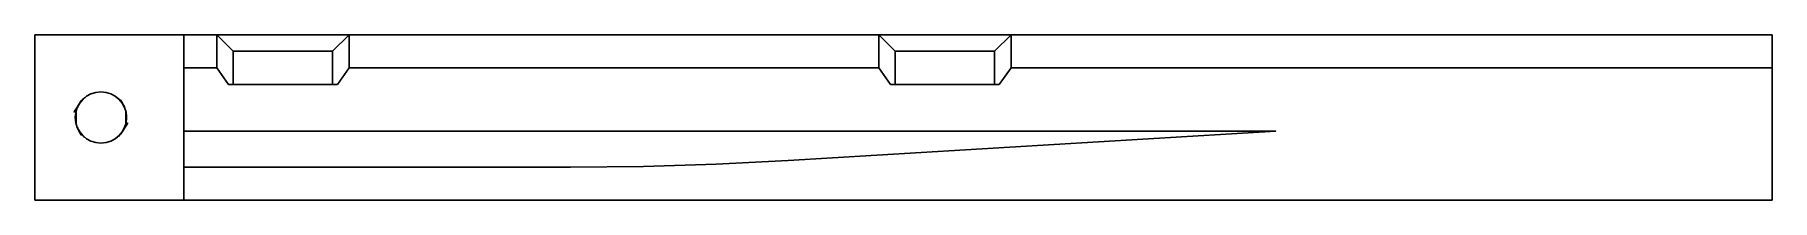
# Model space of a CAD drawing. Header units: millimetres. Extents: x 0 to 105, y -5 to 5.
import ezdxf

# ---------------------------------------------------------------- set-up
doc = ezdxf.new("R2010")
doc.units = ezdxf.units.MM

msp = doc.modelspace()

# ---------------------------------------------------------------- linework, layer by layer
at = {"color": 7, "linetype": 'Continuous', "lineweight": 25}
for p, q in [((0, 5), (11, 5)), ((0, -5), (0, 5)), ((9, 5), (9, -5)), ((51, 5), (11, 5)), ((11, 5), (11, 3)), ((12, 4), (11, 5)), ((19, 5), (18, 4)), ((19, 5), (19, 3)), ((51, 5), (51, 3)), ((105, 5), (51, 5)), ((52, 4), (51, 5)), ((59, 5), (58, 4)), ((59, 3), (59, 5)), ((105, 5), (105, -5)), ((12, 4), (12, 2)), ((12, 4), (18, 4)), ((18, 4), (18, 2)), ((52, 4), (52, 2)), ((52, 4), (58, 4)), ((58, 4), (58, 2)), ((11, 3), (9, 3)), ((11, 3), (11.71, 2)), ((18.29, 2), (19, 3)), ((51, 3), (19, 3)), ((51, 3), (51.71, 2)), ((59, 3), (58.29, 2)), ((105, 3), (59, 3)), ((2.88, 1.06), (2.9, 1.1)), ((11.71, 2), (18.29, 2)), ((58.29, 2), (51.71, 2)), ((2.5, -0.39), (2.5, 0.39)), ((2.76, 0.93), (2.82, 1)), ((5.15, 1.04), (5.17, 1.02)), ((5.26, 0.9), (5.32, 0.81)), ((5.33, 0.8), (5.35, 0.76)), ((5.39, 0.68), (5.4, 0.65)), ((5.5, 0.39), (5.5, -0.39)), ((5.53, 0.27), (5.52, 0.3)), ((2.61, -0.68), (2.6, -0.65)), ((2.74, -0.9), (2.68, -0.81)), ((2.85, -1.04), (2.83, -1.02)), ((5.24, -0.93), (5.18, -1)), ((5.35, -0.76), (5.33, -0.8)), ((5.52, -0.3), (5.53, -0.27)), ((5.12, -1.06), (5.1, -1.1)), ((0, -5), (105, -5))]:
    msp.add_line(p, q, dxfattribs=at)
at = {"color": 7, "linetype": 'Continuous', "lineweight": 25, "flags": 128}
for points in [[(2.46, 0.18), (2.46, 0.14), (2.46, 0.13)], [(2.48, 0.3), (2.47, 0.27), (2.47, 0.27)], [(2.65, 0.76), (2.66, 0.77), (2.67, 0.8)], [(2.71, 0.86), (2.73, 0.89), (2.74, 0.91)], [(5.26, 0.91), (5.27, 0.89), (5.28, 0.87)], [(5.54, 0.13), (5.54, 0.14), (5.54, 0.18)], [(2.46, -0.13), (2.46, -0.14), (2.46, -0.18)], [(2.47, -0.27), (2.47, -0.27), (2.48, -0.3)], [(2.67, -0.8), (2.66, -0.77), (2.65, -0.76)], [(2.74, -0.91), (2.73, -0.89), (2.72, -0.87)], [(5.29, -0.86), (5.27, -0.89), (5.26, -0.91)], [(9, -3), (32.38, -3), (36.78, -2.96), (41.17, -2.82), (45.53, -2.6), (75, -0.82), (9, -0.82)]]:
    msp.add_lwpolyline(points, dxfattribs=at)
at = {"color": 7, "linetype": 'Continuous', "lineweight": 25}
msp.add_circle((4, 0), 1.55, dxfattribs=at)
for points, knots in [([(2.73, 0.88), (2.73, 0.88), (2.89, 1.14), (2.81, 1.02), (2.74, 0.9)], [0, 0, 0, 0, 0.009141, 1, 1, 1, 1]), ([(2.83, 1.02), (2.85, 1.03), (2.87, 1.05), (2.88, 1.07), (2.89, 1.08)], [0, 0, 0, 0, 0.687523, 1, 1, 1, 1]), ([(2.85, 1.04), (2.85, 1.04), (2.85, 1.03), (2.86, 1.05), (2.87, 1.05)], [0, 0, 0, 0, 0.6761858, 1, 1, 1, 1]), ([(2.9, 1.09), (2.9, 1.09), (2.9, 1.09), (2.86, 1.06), (3.01, 1.19), (3, 1.18), (2.99, 1.18)], [0, 0, 0, 0, 0.167606, 0.539448, 0.79445, 1, 1, 1, 1]), ([(2.99, 1.17), (2.99, 1.18), (3.01, 1.19), (3.01, 1.19), (3, 1.19)], [0, 0, 0, 0, 0.409757, 1, 1, 1, 1]), ([(3, 1.19), (3, 1.19), (3, 1.19), (3.06, 1.23), (3.11, 1.27)], [0, 0, 0, 0, 0.172377, 1, 1, 1, 1]), ([(3.11, 1.27), (3.11, 1.27), (3.11, 1.27), (3.11, 1.27), (3.11, 1.27)], [0, 0, 0, 0, 0.842219, 1, 1, 1, 1]), ([(5, 1.19), (4.99, 1.19), (4.98, 1.2), (5.06, 1.13), (5.05, 1.14), (5.05, 1.14)], [0, 0, 0, 0, 0.348477, 0.773067, 1, 1, 1, 1]), ([(5.01, 1.17), (5.01, 1.17), (5.01, 1.17), (5.06, 1.13), (5.1, 1.1)], [0, 0, 0, 0, 0.152655, 1, 1, 1, 1]), ([(5.34, 0.78), (5.36, 0.74), (5.4, 0.66), (5.05, 1.34), (5.42, 0.63), (5.4, 0.66), (5.39, 0.68)], [0, 0, 0, 0, 0.417605, 0.912168, 0.946032, 1, 1, 1, 1]), ([(5.09, 1.1), (5.08, 1.11), (5.07, 1.12), (5.16, 1.02), (5.15, 1.03), (5.15, 1.04)], [0, 0, 0, 0, 0.418534, 0.684544, 1, 1, 1, 1]), ([(5.12, 1.06), (5.13, 1.06), (5.13, 1.06), (5.13, 1.06), (5.13, 1.05)], [0, 0, 0, 0, 0.373137, 1, 1, 1, 1]), ([(5.18, 1), (5.16, 1.03), (5.13, 1.06), (5.28, 0.88), (5.25, 0.91), (5.24, 0.93)], [0, 0, 0, 0, 0.472553, 0.625888, 1, 1, 1, 1]), ([(2.68, 0.81), (2.74, 0.91), (2.89, 1.14), (2.07, -0.15), (2.71, 0.85), (2.72, 0.87)], [0, 0, 0, 0, 0.43693, 0.988267, 1, 1, 1, 1]), ([(2.46, 0.16), (2.46, 0.15), (2.45, 0.1), (2.46, 0.21), (2.44, -0.1), (2.45, -0.04), (2.45, 0)], [0, 0, 0, 0, 0.01783, 0.099354, 0.482796, 1, 1, 1, 1]), ([(2.61, 0.68), (2.62, 0.71), (2.65, 0.77), (2.49, 0.44), (2.63, 0.73), (2.65, 0.76)], [0, 0, 0, 0, 0.412529, 0.939343, 1, 1, 1, 1]), ([(2.6, 0.67), (2.6, 0.66), (2.52, 0.51), (2.56, 0.58), (2.6, 0.65)], [0, 0, 0, 0, 0.02514, 1, 1, 1, 1]), ([(2.54, 0.53), (2.54, 0.53), (2.54, 0.53), (2.55, 0.54), (2.53, 0.5), (2.6, 0.67), (2.6, 0.66), (2.6, 0.66)], [0, 0, 0, 0, 0.000207, 0.000503, 0.304244, 0.771895, 1, 1, 1, 1]), ([(2.6, 0.65), (2.6, 0.65), (2.6, 0.66), (2.6, 0.67), (2.61, 0.68)], [0, 0, 0, 0, 0.000355, 1, 1, 1, 1]), ([(2.67, 0.79), (2.66, 0.78), (2.62, 0.71), (2.64, 0.74), (2.65, 0.76)], [0, 0, 0, 0, 0.0627678, 1, 1, 1, 1]), ([(2.65, 0.77), (2.66, 0.77), (2.7, 0.85), (2.68, 0.81), (2.66, 0.78)], [0, 0, 0, 0, 0.0318, 1, 1, 1, 1]), ([(2.74, 0.9), (2.74, 0.9), (2.73, 0.89), (2.72, 0.88), (2.72, 0.87)], [0, 0, 0, 0, 0.403851, 1, 1, 1, 1]), ([(5.32, -0.81), (5.26, -0.91), (5.11, -1.14), (5.93, 0.15), (5.29, -0.85), (5.28, -0.87)], [0, 0, 0, 0, 0.436918, 0.988296, 1, 1, 1, 1]), ([(5.27, 0.88), (5.27, 0.88), (5.27, 0.89), (5.26, 0.9), (5.26, 0.9)], [0, 0, 0, 0, 0.418766, 1, 1, 1, 1]), ([(5.35, 0.77), (5.35, 0.75), (5.36, 0.74), (5.34, 0.78), (5.33, 0.79)], [0, 0, 0, 0, 0.902918, 1, 1, 1, 1]), ([(5.4, 0.65), (5.44, 0.58), (5.48, 0.51), (5.4, 0.66), (5.4, 0.67)], [0, 0, 0, 0, 0.97488, 1, 1, 1, 1]), ([(5.4, 0.66), (5.4, 0.66), (5.4, 0.67), (5.46, 0.51), (5.46, 0.53), (5.46, 0.53)], [0, 0, 0, 0, 0.2285708, 0.697148, 1, 1, 1, 1]), ([(5.54, -0.16), (5.54, -0.15), (5.55, -0.1), (5.54, -0.21), (5.56, 0.1), (5.55, 0.04), (5.55, 0)], [0, 0, 0, 0, 0.017604, 0.098766, 0.482745, 1, 1, 1, 1]), ([(2.6, -0.65), (2.56, -0.58), (2.52, -0.51), (2.6, -0.66), (2.6, -0.67)], [0, 0, 0, 0, 0.97486, 1, 1, 1, 1]), ([(2.6, -0.66), (2.6, -0.66), (2.6, -0.67), (2.54, -0.51), (2.54, -0.53), (2.54, -0.53)], [0, 0, 0, 0, 0.228586, 0.6972242, 1, 1, 1, 1]), ([(2.66, -0.78), (2.64, -0.74), (2.6, -0.66), (2.95, -1.34), (2.58, -0.63), (2.6, -0.66), (2.61, -0.68)], [0, 0, 0, 0, 0.417621, 0.912212, 0.946032, 1, 1, 1, 1]), ([(2.65, -0.77), (2.65, -0.75), (2.64, -0.74), (2.66, -0.78), (2.67, -0.79)], [0, 0, 0, 0, 0.903515, 1, 1, 1, 1]), ([(2.73, -0.88), (2.73, -0.88), (2.73, -0.89), (2.74, -0.9), (2.74, -0.9)], [0, 0, 0, 0, 0.417101, 1, 1, 1, 1]), ([(2.82, -1), (2.84, -1.03), (2.87, -1.06), (2.72, -0.88), (2.75, -0.91), (2.76, -0.93)], [0, 0, 0, 0, 0.4726269, 0.625874, 1, 1, 1, 1]), ([(2.91, -1.1), (2.92, -1.11), (2.93, -1.12), (2.84, -1.02), (2.85, -1.03), (2.85, -1.04)], [0, 0, 0, 0, 0.418685, 0.684588, 1, 1, 1, 1]), ([(5.27, -0.88), (5.27, -0.88), (5.11, -1.14), (5.19, -1.02), (5.26, -0.9)], [0, 0, 0, 0, 0.009105, 1, 1, 1, 1]), ([(5.17, -1.02), (5.15, -1.03), (5.13, -1.05), (5.12, -1.07), (5.11, -1.08)], [0, 0, 0, 0, 0.68749, 1, 1, 1, 1]), ([(5.15, -1.04), (5.15, -1.04), (5.15, -1.03), (5.14, -1.05), (5.13, -1.05)], [0, 0, 0, 0, 0.676152, 1, 1, 1, 1]), ([(5.26, -0.9), (5.26, -0.9), (5.27, -0.89), (5.28, -0.88), (5.28, -0.87)], [0, 0, 0, 0, 0.402147, 1, 1, 1, 1]), ([(5.35, -0.77), (5.34, -0.77), (5.3, -0.85), (5.32, -0.81), (5.34, -0.78)], [0, 0, 0, 0, 0.031844, 1, 1, 1, 1]), ([(5.33, -0.79), (5.34, -0.78), (5.38, -0.71), (5.36, -0.74), (5.35, -0.76)], [0, 0, 0, 0, 0.063178, 1, 1, 1, 1]), ([(5.39, -0.68), (5.38, -0.71), (5.35, -0.77), (5.51, -0.44), (5.37, -0.73), (5.35, -0.76)], [0, 0, 0, 0, 0.412537, 0.939294, 1, 1, 1, 1]), ([(5.4, -0.65), (5.4, -0.65), (5.4, -0.66), (5.4, -0.67), (5.39, -0.68)], [0, 0, 0, 0, 0.000355, 1, 1, 1, 1]), ([(5.4, -0.67), (5.4, -0.66), (5.48, -0.51), (5.44, -0.58), (5.4, -0.65)], [0, 0, 0, 0, 0.02512, 1, 1, 1, 1]), ([(5.46, -0.53), (5.46, -0.53), (5.46, -0.51), (5.4, -0.67), (5.4, -0.66), (5.4, -0.66)], [0, 0, 0, 0, 0.302852, 0.771429, 1, 1, 1, 1]), ([(2.88, -1.06), (2.87, -1.06), (2.87, -1.06), (2.87, -1.06), (2.87, -1.05)], [0, 0, 0, 0, 0.3730918, 1, 1, 1, 1]), ([(2.99, -1.17), (2.99, -1.17), (2.99, -1.17), (2.94, -1.13), (2.9, -1.1)], [0, 0, 0, 0, 0.1528481, 1, 1, 1, 1]), ([(3, -1.19), (3.01, -1.19), (3.02, -1.2), (2.94, -1.13), (2.95, -1.14), (2.95, -1.14)], [0, 0, 0, 0, 0.348556, 0.773096, 1, 1, 1, 1]), ([(5, -1.19), (5, -1.19), (5, -1.19), (4.94, -1.23), (4.89, -1.27)], [0, 0, 0, 0, 0.172295, 1, 1, 1, 1]), ([(4.89, -1.27), (4.89, -1.27), (4.89, -1.27), (4.89, -1.27), (4.89, -1.27)], [0, 0, 0, 0, 0.8422088, 1, 1, 1, 1]), ([(5.01, -1.17), (5.01, -1.18), (4.99, -1.19), (4.99, -1.19), (5, -1.19)], [0, 0, 0, 0, 0.409727, 1, 1, 1, 1]), ([(5.1, -1.09), (5.1, -1.09), (5.1, -1.09), (5.14, -1.06), (4.99, -1.19), (5, -1.18), (5.01, -1.18)], [0, 0, 0, 0, 0.167614, 0.539458, 0.794513, 1, 1, 1, 1])]:
    msp.add_open_spline(points, degree=3, knots=knots, dxfattribs=at)

doc.saveas('drawing.dxf')
